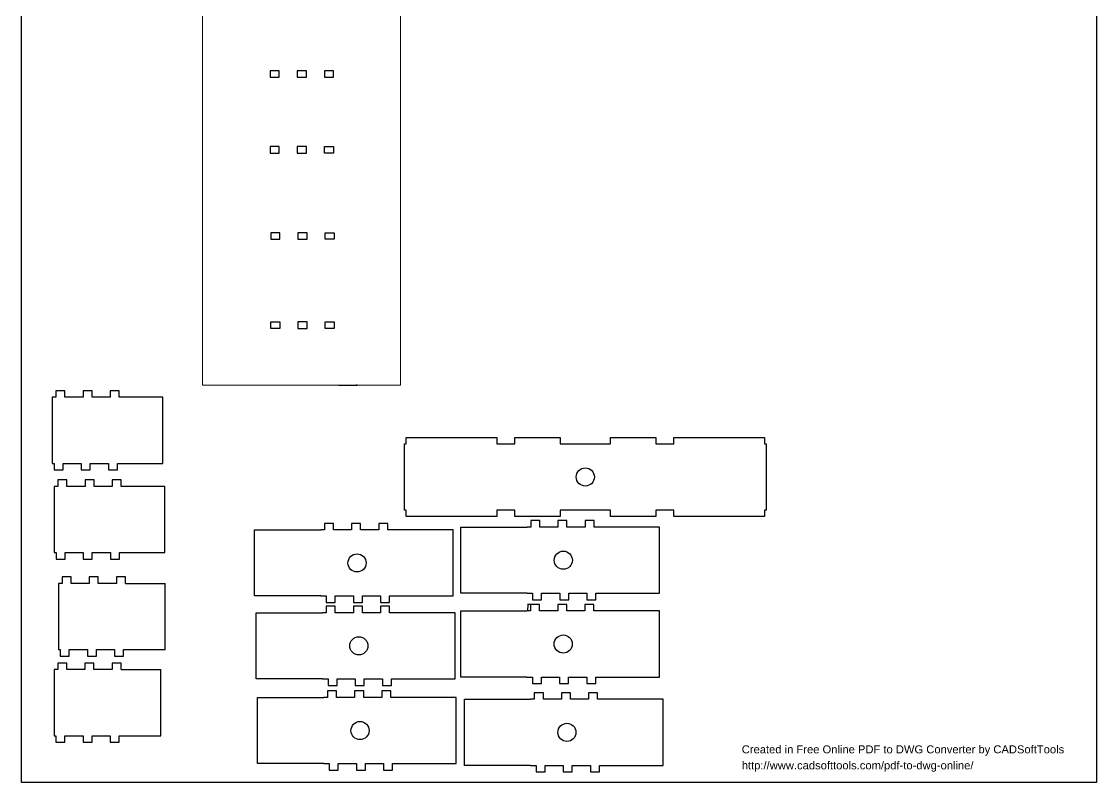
# Model space of a CAD drawing. Header units: millimetres. Extents: x 0 to 594, y 0 to 841.
# Drawn here: x 0 to 594, y 0 to 421 of the extents above; entities that cross this region are included whole.
import ezdxf

# ---------------------------------------------------------------- set-up
doc = ezdxf.new("R2010")
doc.units = ezdxf.units.MM
doc.header["$MEASUREMENT"] = 0
doc.layers.get('0').update_dxf_attribs({"linetype": 'CONTINUOUS'})
doc.layers.add('11D7728', color=7, linetype='CONTINUOUS')
doc.styles.add('11D77B8', font='arial.ttf')
picture_1 = doc.add_image_def('image1.bmp', size_in_pixel=(1446, 2048))

# ---------------------------------------------------------------- blocks, each defined once
blk = doc.blocks.new('MF2429B30')
at = {"color": 7, "true_color": 0x000007}
image = blk.add_image(picture_1, insert=(0, 0), size_in_units=(593.85, 841.02), dxfattribs=at)
image.dxf.flags = 11
blk = doc.blocks.new('11A4460')
at = {"layer": '11D7728', "color": 1, "true_color": 0x000001, "style": '11D77B8'}
for s, p in [('Created in Free Online PDF to DWG Converter by CADSoftTools', (0, 0)), ('http://www.cadsofttools.com/pdf-to-dwg-online/', (0, -2))]:
    blk.add_text(s, height=1, dxfattribs=at).set_placement(p)
blk = doc.blocks.new('_CLOSEDFILLED')
at = {"color": 0, "lineweight": -2, "true_color": 0x000000}
blk.add_line((-1, 0), (-2, 0), dxfattribs=at)
blk.add_solid([(-1, 0.2), (0, 0), (-1, 0.2), (-1, -0.2)], dxfattribs=at)

msp = doc.modelspace()

# ---------------------------------------------------------------- linework, layer by layer
at = {"color": 7, "linetype": 'Continuous', "lineweight": 9, "true_color": 0x000007}
for p, q in [((100, 500.27), (100, 219.48)), ((209.3, 219.48), (209.3, 500.27)), ((100, 219.48), (209.3, 219.48))]:
    msp.add_line(p, q, dxfattribs=at)
for p, q in [((142.35, 393.26), (137.35, 393.26)), ((137.35, 393.26), (137.35, 389.66)), ((142.35, 389.66), (142.35, 393.26)), ((157.35, 393.26), (152.35, 393.26)), ((152.35, 393.26), (152.35, 389.66)), ((157.35, 389.66), (157.35, 393.26)), ((172.35, 393.26), (167.35, 393.26)), ((167.35, 393.26), (167.35, 389.66)), ((172.35, 389.66), (172.35, 393.26)), ((137.35, 389.66), (142.35, 389.66)), ((152.35, 389.66), (157.35, 389.66)), ((167.35, 389.66), (172.35, 389.66)), ((142.35, 351.43), (137.35, 351.43)), ((137.35, 351.43), (137.35, 347.83)), ((142.35, 347.83), (142.35, 351.43)), ((157.35, 351.43), (152.35, 351.43)), ((152.35, 351.43), (152.35, 347.83)), ((157.35, 347.83), (157.35, 351.43)), ((167.35, 347.83), (167.35, 351.43)), ((167.35, 351.43), (172.35, 351.43)), ((172.35, 351.43), (172.35, 347.83)), ((137.35, 347.83), (142.35, 347.83)), ((152.35, 347.83), (157.35, 347.83)), ((172.35, 347.83), (167.35, 347.83)), ((142.74, 303.78), (137.74, 303.78)), ((137.74, 303.78), (137.74, 300.18)), ((142.74, 301.98), (142.74, 303.78)), ((157.74, 303.78), (152.74, 303.78)), ((152.74, 303.78), (152.74, 300.18)), ((157.74, 301.98), (157.74, 303.78)), ((157.74, 300.18), (157.74, 303.78)), ((167.74, 300.18), (167.74, 303.78)), ((167.74, 303.78), (172.74, 303.78)), ((172.74, 303.78), (172.74, 300.18)), ((137.74, 300.18), (142.74, 300.18)), ((142.74, 300.18), (142.74, 301.98)), ((152.74, 300.18), (157.74, 300.18)), ((172.74, 300.18), (167.74, 300.18)), ((137.74, 250.92), (137.74, 254.52)), ((137.74, 254.52), (142.74, 254.52)), ((142.74, 250.92), (137.74, 250.92)), ((142.74, 254.52), (142.74, 252.72)), ((142.74, 252.72), (142.74, 250.92)), ((155.24, 254.52), (152.74, 254.52)), ((152.74, 254.52), (152.74, 250.92)), ((152.74, 250.92), (157.74, 250.92)), ((157.74, 254.52), (155.24, 254.52)), ((157.74, 250.92), (157.74, 254.52)), ((167.74, 252.72), (167.74, 254.52)), ((167.74, 254.52), (172.74, 254.52)), ((167.74, 250.92), (167.74, 252.72)), ((172.74, 250.92), (167.74, 250.92)), ((172.74, 254.52), (172.74, 250.92)), ((23.99, 216.47), (18.99, 216.47)), ((18.99, 216.47), (18.99, 212.87)), ((23.99, 212.87), (23.99, 216.47)), ((38.99, 216.47), (33.99, 216.47)), ((33.99, 216.47), (33.99, 212.87)), ((38.99, 212.87), (38.99, 216.47)), ((53.99, 216.47), (48.99, 216.47)), ((48.99, 216.47), (48.99, 212.87)), ((53.99, 212.87), (53.99, 216.47)), ((175.07, 219.48), (185.34, 219.48)), ((18.99, 212.87), (16.99, 212.87)), ((16.99, 212.87), (16.99, 176.35)), ((33.99, 212.87), (23.99, 212.87)), ((48.99, 212.87), (38.99, 212.87)), ((77.99, 212.87), (53.99, 212.87)), ((77.99, 176.35), (77.99, 212.87)), ((212.51, 187.08), (212.51, 190.68)), ((212.51, 190.68), (262.51, 190.68)), ((262.51, 190.68), (262.51, 187.08)), ((272.51, 187.08), (272.51, 190.68)), ((272.51, 190.68), (297.51, 190.68)), ((297.51, 190.68), (297.51, 187.08)), ((325.42, 187.08), (325.42, 190.68)), ((325.42, 190.68), (350.42, 190.68)), ((350.42, 190.68), (350.42, 187.08)), ((360.42, 187.08), (360.42, 190.68)), ((360.42, 190.68), (410.42, 190.68)), ((410.42, 190.68), (410.42, 187.08)), ((211.51, 187.08), (212.51, 187.08)), ((211.51, 150.56), (211.51, 187.08)), ((262.51, 187.08), (272.51, 187.08)), ((297.51, 187.08), (325.42, 187.08)), ((350.42, 187.08), (360.42, 187.08)), ((410.42, 187.08), (411.42, 187.08)), ((411.42, 187.08), (411.42, 150.56)), ((16.99, 176.35), (17.99, 176.35)), ((17.99, 176.35), (17.99, 172.75)), ((17.99, 172.75), (22.99, 172.75)), ((22.99, 172.75), (22.99, 176.35)), ((22.99, 176.35), (32.99, 176.35)), ((32.99, 176.35), (32.99, 172.75)), ((32.99, 172.75), (37.99, 172.75)), ((37.99, 172.75), (37.99, 176.35)), ((37.99, 176.35), (47.99, 176.35)), ((47.99, 176.35), (47.99, 172.75)), ((47.99, 172.75), (52.99, 172.75)), ((52.99, 172.75), (52.99, 176.35)), ((52.99, 176.35), (77.99, 176.35)), ((25.09, 167.18), (20.09, 167.18)), ((20.09, 167.18), (20.09, 163.58)), ((25.09, 163.58), (25.09, 167.18)), ((40.09, 167.18), (35.09, 167.18)), ((35.09, 167.18), (35.09, 163.58)), ((40.09, 163.58), (40.09, 167.18)), ((55.09, 167.18), (50.09, 167.18)), ((50.09, 167.18), (50.09, 163.58)), ((55.09, 163.58), (55.09, 167.18)), ((20.09, 163.58), (18.09, 163.58)), ((18.09, 163.58), (18.09, 127.06)), ((35.09, 163.58), (25.09, 163.58)), ((50.09, 163.58), (40.09, 163.58)), ((79.09, 163.58), (55.09, 163.58)), ((79.09, 127.06), (79.09, 163.58)), ((212.51, 150.56), (211.51, 150.56)), ((212.51, 146.96), (212.51, 150.56)), ((272.51, 150.56), (262.51, 150.56)), ((262.51, 150.56), (262.51, 146.96)), ((272.51, 146.96), (272.51, 150.56)), ((325.42, 150.56), (297.51, 150.56)), ((297.51, 150.56), (297.51, 146.96)), ((325.42, 146.96), (325.42, 150.56)), ((360.42, 150.56), (350.42, 150.56)), ((350.42, 150.56), (350.42, 146.96)), ((360.42, 146.96), (360.42, 150.56)), ((411.42, 150.56), (410.42, 150.56)), ((410.42, 150.56), (410.42, 146.96)), ((172.34, 143.18), (167.34, 143.18)), ((167.34, 143.18), (167.34, 139.58)), ((172.34, 139.58), (172.34, 143.18)), ((187.34, 143.18), (182.34, 143.18)), ((182.34, 143.18), (182.34, 139.58)), ((187.34, 139.58), (187.34, 143.18)), ((202.34, 143.18), (197.34, 143.18)), ((197.34, 143.18), (197.34, 139.58)), ((202.34, 139.58), (202.34, 143.18)), ((262.51, 146.96), (212.51, 146.96)), ((297.51, 146.96), (272.51, 146.96)), ((286.31, 144.7), (281.31, 144.7)), ((281.31, 144.7), (281.31, 141.1)), ((286.31, 141.1), (286.31, 144.7)), ((301.31, 144.7), (296.31, 144.7)), ((296.31, 144.7), (296.31, 141.1)), ((301.31, 141.1), (301.31, 144.7)), ((316.31, 144.7), (311.31, 144.7)), ((311.31, 144.7), (311.31, 141.1)), ((316.31, 141.1), (316.31, 144.7)), ((350.42, 146.96), (325.42, 146.96)), ((410.42, 146.96), (360.42, 146.96)), ((128.71, 103.06), (128.71, 139.58)), ((128.71, 139.58), (165.34, 139.58)), ((167.34, 139.58), (165.34, 139.58)), ((182.34, 139.58), (172.34, 139.58)), ((197.34, 139.58), (187.34, 139.58)), ((228.64, 139.58), (202.34, 139.58)), ((238.48, 139.58), (228.64, 139.58)), ((238.48, 103.06), (238.48, 139.58)), ((242.68, 104.58), (242.68, 141.1)), ((242.68, 141.1), (279.31, 141.1)), ((281.31, 141.1), (279.31, 141.1)), ((296.31, 141.1), (286.31, 141.1)), ((311.31, 141.1), (301.31, 141.1)), ((342.61, 141.1), (316.31, 141.1)), ((352.45, 141.1), (342.61, 141.1)), ((352.45, 104.58), (352.45, 141.1)), ((18.09, 127.06), (19.09, 127.06)), ((19.09, 127.06), (19.09, 123.46)), ((24.09, 123.46), (24.09, 127.06)), ((24.09, 127.06), (34.09, 127.06)), ((34.09, 127.06), (34.09, 123.46)), ((39.09, 123.46), (39.09, 127.06)), ((39.09, 127.06), (49.09, 127.06)), ((49.09, 127.06), (49.09, 123.46)), ((54.09, 123.46), (54.09, 127.06)), ((54.09, 127.06), (79.09, 127.06)), ((19.09, 123.46), (24.09, 123.46)), ((34.09, 123.46), (39.09, 123.46)), ((49.09, 123.46), (54.09, 123.46)), ((27.42, 113.6), (22.42, 113.6)), ((22.42, 113.6), (22.42, 110)), ((27.42, 110), (27.42, 113.6)), ((42.42, 113.6), (37.42, 113.6)), ((37.42, 113.6), (37.42, 110)), ((42.42, 110), (42.42, 113.6)), ((57.42, 113.6), (52.42, 113.6)), ((52.42, 113.6), (52.42, 110)), ((57.42, 110), (57.42, 113.6)), ((22.42, 110), (20.42, 110)), ((20.42, 110), (20.42, 73.48)), ((37.42, 110), (27.42, 110)), ((52.42, 110), (42.42, 110)), ((57.42, 110), (79.32, 110)), ((79.32, 73.48), (79.32, 110)), ((165.34, 103.06), (128.71, 103.06)), ((165.34, 103.06), (168.34, 103.06)), ((168.34, 103.06), (168.34, 99.46)), ((173.34, 99.46), (173.34, 103.06)), ((173.34, 103.06), (183.34, 103.06)), ((183.34, 103.06), (183.34, 99.46)), ((188.34, 99.46), (188.34, 103.06)), ((188.34, 103.06), (198.34, 103.06)), ((198.34, 103.06), (198.34, 99.46)), ((203.34, 99.46), (203.34, 103.06)), ((203.34, 103.06), (228.64, 103.06)), ((228.64, 103.06), (238.48, 103.06)), ((279.31, 104.58), (242.68, 104.58)), ((279.31, 104.58), (282.31, 104.58)), ((282.31, 104.58), (282.31, 100.98)), ((282.31, 100.98), (287.31, 100.98)), ((287.31, 100.98), (287.31, 104.58)), ((287.31, 104.58), (297.31, 104.58)), ((297.31, 104.58), (297.31, 100.98)), ((297.31, 100.98), (302.31, 100.98)), ((302.31, 100.98), (302.31, 104.58)), ((302.31, 104.58), (312.31, 104.58)), ((312.31, 104.58), (312.31, 100.98)), ((312.31, 100.98), (317.31, 100.98)), ((317.31, 100.98), (317.31, 104.58)), ((317.31, 104.58), (342.61, 104.58)), ((342.61, 104.58), (352.45, 104.58)), ((168.34, 99.46), (173.34, 99.46)), ((173.35, 97.38), (168.35, 97.38)), ((168.35, 97.38), (168.35, 93.78)), ((173.35, 93.78), (173.35, 97.38)), ((183.34, 99.46), (188.34, 99.46)), ((188.35, 97.38), (183.35, 97.38)), ((183.35, 97.38), (183.35, 93.78)), ((188.35, 93.78), (188.35, 97.38)), ((198.34, 99.46), (203.34, 99.46)), ((203.35, 97.38), (198.35, 97.38)), ((198.35, 97.38), (198.35, 93.78)), ((203.35, 93.78), (203.35, 97.38)), ((281.18, 98.39), (279.57, 98.39)), ((279.75, 98.21), (279.75, 96.76)), ((279.75, 94.97), (279.75, 96.43)), ((286.24, 98.39), (281.24, 98.39)), ((281.24, 98.39), (281.24, 94.79)), ((286.24, 94.79), (286.24, 98.39)), ((301.24, 98.39), (296.24, 98.39)), ((296.24, 98.39), (296.24, 94.79)), ((301.24, 94.79), (301.24, 98.39)), ((316.24, 98.39), (311.24, 98.39)), ((311.24, 98.39), (311.24, 94.79)), ((316.24, 94.79), (316.24, 98.39)), ((129.72, 57.26), (129.72, 93.78)), ((129.72, 93.78), (166.35, 93.78)), ((168.35, 93.78), (166.35, 93.78)), ((183.35, 93.78), (173.35, 93.78)), ((198.35, 93.78), (188.35, 93.78)), ((229.65, 93.78), (203.35, 93.78)), ((239.49, 93.78), (229.65, 93.78)), ((239.49, 57.26), (239.49, 93.78)), ((242.61, 58.27), (242.61, 94.79)), ((242.61, 94.79), (279.24, 94.79)), ((281.24, 94.79), (279.24, 94.79)), ((281.18, 94.79), (279.57, 94.79)), ((296.24, 94.79), (286.24, 94.79)), ((311.24, 94.79), (301.24, 94.79)), ((342.54, 94.79), (316.24, 94.79)), ((352.38, 94.79), (342.54, 94.79)), ((352.38, 58.27), (352.38, 94.79)), ((20.42, 73.48), (21.42, 73.48)), ((21.42, 73.48), (21.42, 69.88)), ((26.42, 69.88), (26.42, 73.48)), ((26.42, 73.48), (36.42, 73.48)), ((36.42, 73.48), (36.42, 69.88)), ((41.42, 69.88), (41.42, 73.48)), ((41.42, 73.48), (51.42, 73.48)), ((51.42, 73.48), (51.42, 69.88)), ((56.42, 69.88), (56.42, 73.48)), ((56.42, 73.48), (79.32, 73.48)), ((25.03, 65.99), (20.03, 65.99)), ((20.03, 65.99), (20.03, 62.39)), ((21.42, 69.88), (26.42, 69.88)), ((25.03, 62.39), (25.03, 65.99)), ((40.03, 65.99), (35.03, 65.99)), ((35.03, 65.99), (35.03, 62.39)), ((36.42, 69.88), (41.42, 69.88)), ((40.03, 62.39), (40.03, 65.99)), ((55.03, 65.99), (50.03, 65.99)), ((50.03, 65.99), (50.03, 62.39)), ((51.42, 69.88), (56.42, 69.88)), ((55.03, 62.39), (55.03, 65.99)), ((20.03, 62.39), (18.03, 62.39)), ((18.03, 62.39), (18.03, 25.87)), ((35.03, 62.39), (25.03, 62.39)), ((50.03, 62.39), (40.03, 62.39)), ((55.03, 62.39), (76.93, 62.39)), ((76.93, 25.87), (76.93, 62.39)), ((166.35, 57.26), (129.72, 57.26)), ((166.35, 57.26), (169.35, 57.26)), ((169.35, 57.26), (169.35, 53.66)), ((169.35, 53.66), (174.35, 53.66)), ((174.35, 53.66), (174.35, 57.26)), ((174.35, 57.26), (184.35, 57.26)), ((184.35, 57.26), (184.35, 53.66)), ((184.35, 53.66), (189.35, 53.66)), ((189.35, 53.66), (189.35, 57.26)), ((189.35, 57.26), (199.35, 57.26)), ((199.35, 57.26), (199.35, 53.66)), ((199.35, 53.66), (204.35, 53.66)), ((204.35, 53.66), (204.35, 57.26)), ((204.35, 57.26), (229.65, 57.26)), ((229.65, 57.26), (239.49, 57.26)), ((279.24, 58.27), (242.61, 58.27)), ((279.24, 58.27), (282.24, 58.27)), ((282.24, 58.27), (282.24, 54.67)), ((282.24, 54.67), (287.24, 54.67)), ((287.24, 54.67), (287.24, 58.27)), ((287.24, 58.27), (297.24, 58.27)), ((297.24, 58.27), (297.24, 54.67)), ((297.24, 54.67), (302.24, 54.67)), ((302.24, 54.67), (302.24, 58.27)), ((302.24, 58.27), (312.24, 58.27)), ((312.24, 58.27), (312.24, 54.67)), ((312.24, 54.67), (317.24, 54.67)), ((317.24, 54.67), (317.24, 58.27)), ((317.24, 58.27), (342.54, 58.27)), ((342.54, 58.27), (352.38, 58.27)), ((174.02, 50.58), (169.02, 50.58)), ((169.02, 50.58), (169.02, 46.98)), ((174.02, 46.98), (174.02, 50.58)), ((189.02, 50.58), (184.02, 50.58)), ((184.02, 50.58), (184.02, 46.98)), ((189.02, 46.98), (189.02, 50.58)), ((204.02, 50.58), (199.02, 50.58)), ((199.02, 50.58), (199.02, 46.98)), ((204.02, 46.98), (204.02, 50.58)), ((288.27, 49.57), (283.27, 49.57)), ((283.27, 49.57), (283.27, 45.97)), ((288.27, 45.97), (288.27, 49.57)), ((303.27, 49.57), (298.27, 49.57)), ((298.27, 49.57), (298.27, 45.97)), ((303.27, 45.97), (303.27, 49.57)), ((318.27, 49.57), (313.27, 49.57)), ((313.27, 49.57), (313.27, 45.97)), ((318.27, 45.97), (318.27, 49.57)), ((130.39, 10.46), (130.39, 46.98)), ((130.39, 46.98), (167.02, 46.98)), ((169.02, 46.98), (167.02, 46.98)), ((184.02, 46.98), (174.02, 46.98)), ((199.02, 46.98), (189.02, 46.98)), ((230.32, 46.98), (204.02, 46.98)), ((240.16, 46.98), (230.32, 46.98)), ((240.16, 10.46), (240.16, 46.98)), ((244.64, 9.45), (244.64, 45.97)), ((244.64, 45.97), (281.27, 45.97)), ((283.27, 45.97), (281.27, 45.97)), ((298.27, 45.97), (288.27, 45.97)), ((313.27, 45.97), (303.27, 45.97)), ((344.57, 45.97), (318.27, 45.97)), ((354.4, 45.97), (344.57, 45.97)), ((354.4, 9.45), (354.4, 45.97)), ((18.03, 25.87), (19.03, 25.87)), ((19.03, 25.87), (19.03, 22.27)), ((24.03, 22.27), (24.03, 25.87)), ((24.03, 25.87), (34.03, 25.87)), ((34.03, 25.87), (34.03, 22.27)), ((39.03, 22.27), (39.03, 25.87)), ((39.03, 25.87), (49.03, 25.87)), ((49.03, 25.87), (49.03, 22.27)), ((54.03, 22.27), (54.03, 25.87)), ((54.03, 25.87), (76.93, 25.87)), ((19.03, 22.27), (24.03, 22.27)), ((34.03, 22.27), (39.03, 22.27)), ((49.03, 22.27), (54.03, 22.27)), ((167.02, 10.46), (130.39, 10.46)), ((167.02, 10.46), (170.02, 10.46)), ((170.02, 10.46), (170.02, 6.86)), ((170.02, 6.86), (175.02, 6.86)), ((175.02, 6.86), (175.02, 10.46)), ((175.02, 10.46), (185.02, 10.46)), ((185.02, 10.46), (185.02, 6.86)), ((185.02, 6.86), (190.02, 6.86)), ((190.02, 6.86), (190.02, 10.46)), ((190.02, 10.46), (200.02, 10.46)), ((200.02, 10.46), (200.02, 6.86)), ((200.02, 6.86), (205.02, 6.86)), ((205.02, 6.86), (205.02, 10.46)), ((205.02, 10.46), (230.32, 10.46)), ((230.32, 10.46), (240.16, 10.46)), ((281.27, 9.45), (244.64, 9.45)), ((281.27, 9.45), (284.27, 9.45)), ((284.27, 9.45), (284.27, 5.85)), ((289.27, 5.85), (289.27, 9.45)), ((289.27, 9.45), (299.27, 9.45)), ((299.27, 9.45), (299.27, 5.85)), ((304.27, 5.85), (304.27, 9.45)), ((304.27, 9.45), (314.27, 9.45)), ((314.27, 9.45), (314.27, 5.85)), ((319.27, 5.85), (319.27, 9.45)), ((319.27, 9.45), (344.57, 9.45)), ((344.57, 9.45), (354.4, 9.45)), ((284.27, 5.85), (289.27, 5.85)), ((299.27, 5.85), (304.27, 5.85)), ((314.27, 5.85), (319.27, 5.85))]:
    msp.add_line(p, q)
for points in [[(103.01, 219.48), (114.62, 219.48)], [(115.91, 219.48), (117.17, 219.48)], [(118.43, 219.48), (133.68, 219.48)], [(134.97, 219.48), (136.22, 219.48)], [(137.48, 219.48), (152.73, 219.48)], [(154.02, 219.48), (155.28, 219.48)], [(156.53, 219.48), (171.78, 219.48)], [(173.07, 219.48), (174.33, 219.48)], [(175.59, 219.48), (190.84, 219.48)], [(192.13, 219.48), (193.38, 219.48)], [(194.64, 219.48), (206.29, 219.48)]]:
    msp.add_lwpolyline(points, dxfattribs=at)
for centre in [(311.46, 168.82), (185.34, 121.32), (299.31, 122.84), (186.35, 75.52), (299.24, 76.53), (187.02, 28.72), (301.27, 27.71)]:
    msp.add_circle(centre, 5)

# ---------------------------------------------------------------- block references
at = {"color": 7, "true_color": 0xffffff}
msp.add_blockref('MF2429B30', (0, 0), dxfattribs=at)
at = {"xscale": 0.18, "yscale": 0.18, "zscale": 0.18}
for p, rotation in [((185.16, 219.48), 270), ((279.75, 98.39), 90), ((279.75, 94.79), 270)]:
    msp.add_blockref('_CLOSEDFILLED', p, dxfattribs=dict(at, rotation=rotation))
at = {"layer": '11D7728', "true_color": 0x000000, "xscale": 4.421230261676705, "yscale": 4.421230261676705, "zscale": 4.421230261676705}
msp.add_blockref('11A4460', (397.88, 16.11), dxfattribs=at)

# ---------------------------------------------------------------- texts
at = {"insert": (279.75, 96.59), "char_height": 0.18, "attachment_point": 5}
msp.add_mtext('3,6', dxfattribs=at)

doc.saveas('drawing.dxf')
